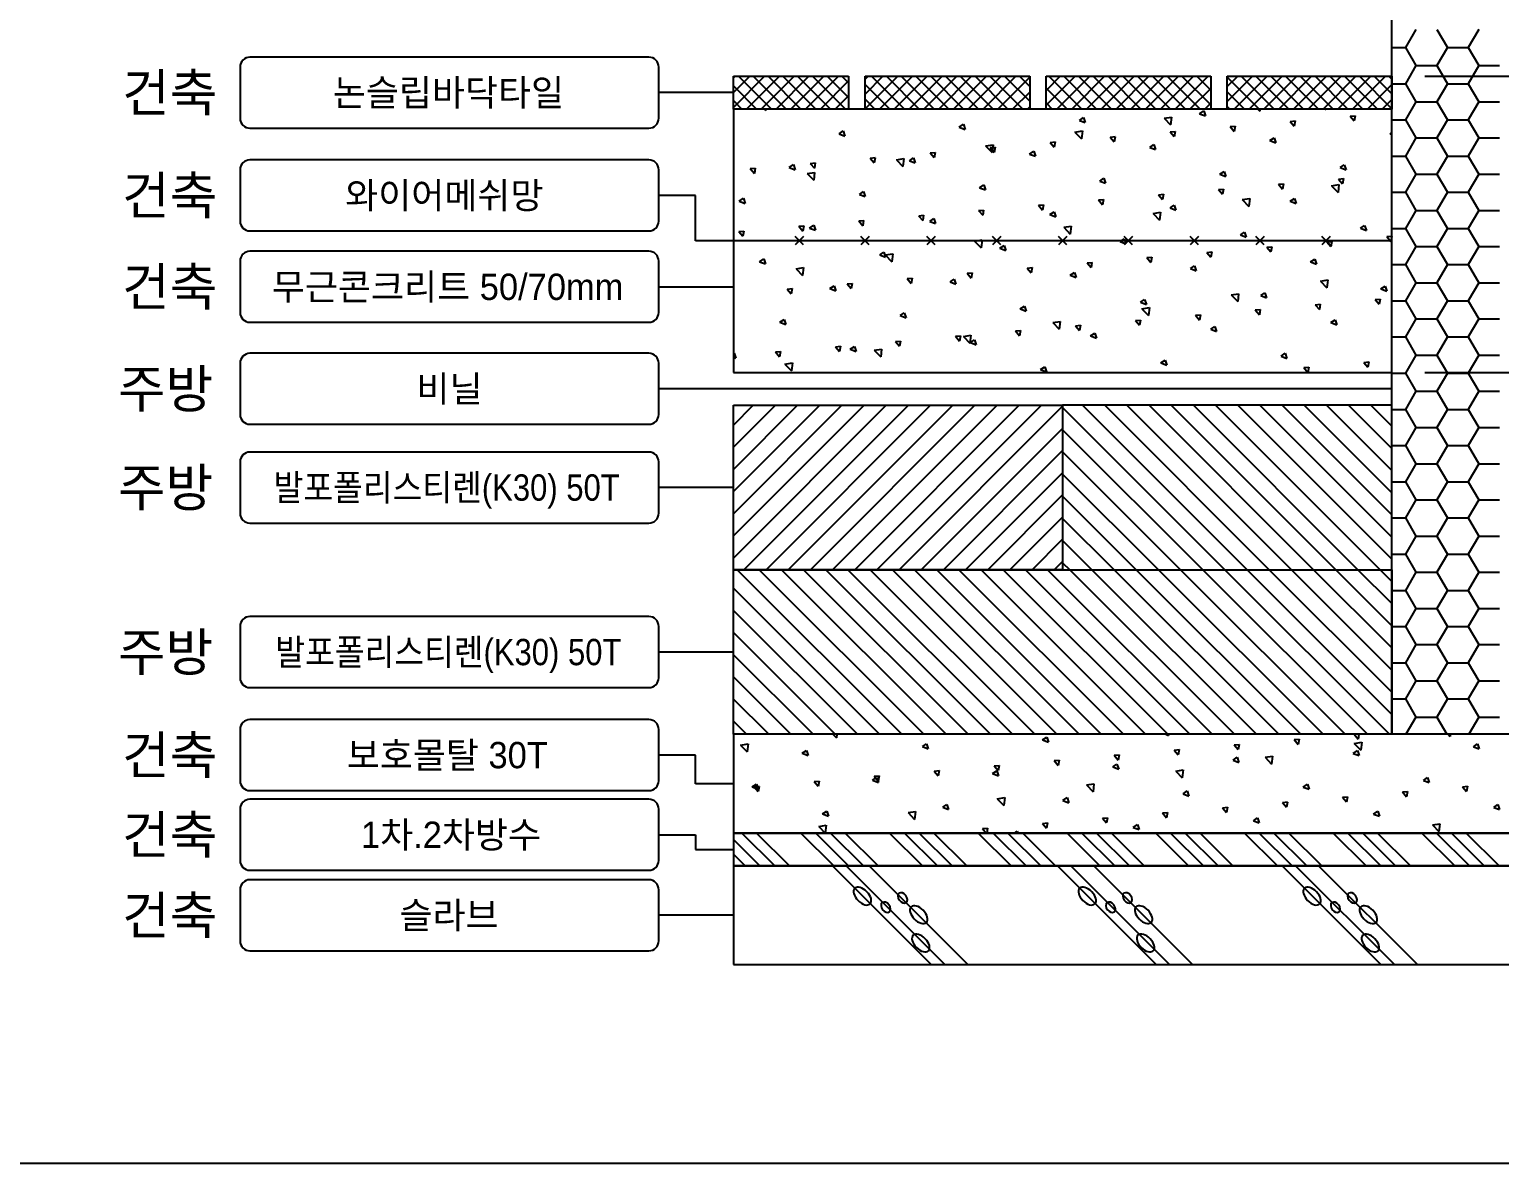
# Model space of a CAD drawing. Header units: millimetres. Extents: x 64500 to 245413, y 550 to 33013.
# Drawn here: x 222193 to 227773, y 19518 to 23825 of the extents above; entities that cross this region are included whole.
import ezdxf
from ezdxf.enums import TextEntityAlignment as Align

# ---------------------------------------------------------------- set-up
doc = ezdxf.new("R2010")
doc.units = ezdxf.units.MM
doc.header["$LTSCALE"] = 150
doc.header["$MEASUREMENT"] = 0
doc.layers.get('0').update_dxf_attribs({"linetype": 'CONTINUOUS'})
doc.layers.add('SUNIL_BLOCK', color=29, linetype='CONTINUOUS')
doc.layers.add('SUNIL_DIM', color=252, linetype='CONTINUOUS')
doc.styles.add('선일금속', font='')
doc.styles.get('선일금속').set_extended_font_data('Dotum')

msp = doc.modelspace()

# ---------------------------------------------------------------- linework, layer by layer
at = {"layer": 'SUNIL_BLOCK'}
for p, q in [((227363.9, 21147.9), (227363.9, 24688.9)), ((227455.6, 23824.9), (227415.9, 23756.2)), ((227534.9, 23824.9), (227574.6, 23756.2)), ((227693.6, 23824.9), (227653.9, 23756.2)), ((227363.9, 23756.2), (227415.9, 23756.2)), ((227415.9, 23756.2), (227455.6, 23687.4)), ((227574.6, 23756.2), (227534.9, 23687.4)), ((227574.6, 23756.2), (227653.9, 23756.2)), ((227653.9, 23756.2), (227693.6, 23687.4)), ((227455.6, 23687.4), (227415.9, 23618.7)), ((227455.6, 23687.4), (227534.9, 23687.4)), ((227534.9, 23687.4), (227574.6, 23618.7)), ((227693.6, 23687.4), (227653.9, 23618.7)), ((227693.6, 23687.4), (227773, 23687.4)), ((224983.3, 23647.1), (224864.7, 23528.5)), ((224927.2, 23647.1), (224864.7, 23584.6)), ((224871.1, 23647.1), (224864.7, 23640.7)), ((224864.7, 23647.1), (225302.1, 23647.1)), ((224864.7, 23522.1), (224864.7, 23647.1)), ((224864.7, 23610.4), (224953, 23522.1)), ((224884.2, 23647.1), (225009.1, 23522.1)), ((225039.4, 23647.1), (224914.5, 23522.1)), ((224940.3, 23647.1), (225065.2, 23522.1)), ((225095.5, 23647.1), (224970.6, 23522.1)), ((224996.4, 23647.1), (225121.3, 23522.1)), ((225151.6, 23647.1), (225026.7, 23522.1)), ((225052.5, 23647.1), (225177.5, 23522.1)), ((225207.7, 23647.1), (225082.8, 23522.1)), ((225108.6, 23647.1), (225233.6, 23522.1)), ((225263.9, 23647.1), (225138.9, 23522.1)), ((225164.7, 23647.1), (225289.7, 23522.1)), ((225302.1, 23629.2), (225195, 23522.1)), ((225220.8, 23647.1), (225302.1, 23565.8)), ((225276.9, 23647.1), (225302.1, 23621.9)), ((225302.1, 23647.1), (225302.1, 23522.1)), ((225488.3, 23647.1), (225364.6, 23523.3)), ((225432.2, 23647.1), (225364.6, 23579.4)), ((225376.1, 23647.1), (225364.6, 23635.5)), ((225364.6, 23647.1), (225989.4, 23647.1)), ((225364.6, 23522.1), (225364.6, 23647.1)), ((225364.6, 23615.5), (225458, 23522.1)), ((225389.1, 23647.1), (225514.1, 23522.1)), ((225544.4, 23647.1), (225419.4, 23522.1)), ((225445.3, 23647.1), (225570.2, 23522.1)), ((225600.5, 23647.1), (225475.5, 23522.1)), ((225501.4, 23647.1), (225626.3, 23522.1)), ((225656.6, 23647.1), (225531.7, 23522.1)), ((225557.5, 23647.1), (225682.4, 23522.1)), ((225712.7, 23647.1), (225587.8, 23522.1)), ((225613.6, 23647.1), (225738.5, 23522.1)), ((225768.8, 23647.1), (225643.9, 23522.1)), ((225669.7, 23647.1), (225794.7, 23522.1)), ((225824.9, 23647.1), (225700, 23522.1)), ((225725.8, 23647.1), (225850.8, 23522.1)), ((225881.1, 23647.1), (225756.1, 23522.1)), ((225781.9, 23647.1), (225906.9, 23522.1)), ((225937.2, 23647.1), (225812.2, 23522.1)), ((225838, 23647.1), (225963, 23522.1)), ((225989.4, 23643.2), (225868.3, 23522.1)), ((225894.1, 23647.1), (225989.4, 23551.8)), ((225950.2, 23647.1), (225989.4, 23607.9)), ((225989.4, 23647.1), (225989.4, 23522.1)), ((226161.6, 23647.1), (226051.9, 23537.3)), ((226105.5, 23647.1), (226051.9, 23593.4)), ((226051.9, 23647.1), (226676.7, 23647.1)), ((226051.9, 23522.1), (226051.9, 23647.1)), ((226062.5, 23647.1), (226187.4, 23522.1)), ((226217.7, 23647.1), (226092.7, 23522.1)), ((226118.6, 23647.1), (226243.5, 23522.1)), ((226273.8, 23647.1), (226148.9, 23522.1)), ((226174.7, 23647.1), (226299.6, 23522.1)), ((226329.9, 23647.1), (226205, 23522.1)), ((226230.8, 23647.1), (226355.7, 23522.1)), ((226386, 23647.1), (226261.1, 23522.1)), ((226286.9, 23647.1), (226411.8, 23522.1)), ((226442.1, 23647.1), (226317.2, 23522.1)), ((226343, 23647.1), (226468, 23522.1)), ((226498.2, 23647.1), (226373.3, 23522.1)), ((226399.1, 23647.1), (226524.1, 23522.1)), ((226554.4, 23647.1), (226429.4, 23522.1)), ((226455.2, 23647.1), (226580.2, 23522.1)), ((226610.5, 23647.1), (226485.5, 23522.1)), ((226511.3, 23647.1), (226636.3, 23522.1)), ((226666.6, 23647.1), (226541.6, 23522.1)), ((226567.4, 23647.1), (226676.7, 23537.8)), ((226623.5, 23647.1), (226676.7, 23593.9)), ((226676.7, 23647.1), (226676.7, 23522.1)), ((226834.9, 23647.1), (226739.1, 23551.3)), ((226778.8, 23647.1), (226739.1, 23607.4)), ((226739.1, 23647.1), (227363.9, 23647.1)), ((226739.1, 23522.1), (226739.1, 23647.1)), ((226739.1, 23643.7), (226860.7, 23522.1)), ((226891, 23647.1), (226766, 23522.1)), ((226791.9, 23647.1), (226916.8, 23522.1)), ((226947.1, 23647.1), (226822.2, 23522.1)), ((226848, 23647.1), (226972.9, 23522.1)), ((227003.2, 23647.1), (226878.3, 23522.1)), ((226904.1, 23647.1), (227029, 23522.1)), ((227059.3, 23647.1), (226934.4, 23522.1)), ((226960.2, 23647.1), (227085.1, 23522.1)), ((227115.4, 23647.1), (226990.5, 23522.1)), ((227016.3, 23647.1), (227141.3, 23522.1)), ((227171.6, 23647.1), (227046.6, 23522.1)), ((227072.4, 23647.1), (227197.4, 23522.1)), ((227227.7, 23647.1), (227102.7, 23522.1)), ((227128.5, 23647.1), (227253.5, 23522.1)), ((227283.8, 23647.1), (227158.8, 23522.1)), ((227184.6, 23647.1), (227309.6, 23522.1)), ((227339.9, 23647.1), (227214.9, 23522.1)), ((227240.7, 23647.1), (227363.9, 23523.8)), ((227363.9, 23615), (227271, 23522.1)), ((227296.8, 23647.1), (227363.9, 23580)), ((227352.9, 23647.1), (227363.9, 23636.1)), ((227363.9, 23647.1), (227363.9, 23522.1)), ((227363.9, 23618.7), (227415.9, 23618.7)), ((227415.9, 23618.7), (227455.6, 23550)), ((227574.6, 23618.7), (227534.9, 23550)), ((227574.6, 23618.7), (227653.9, 23618.7)), ((227653.9, 23618.7), (227693.6, 23550)), ((224864.7, 23554.3), (224896.9, 23522.1)), ((225302.1, 23573.1), (225251.1, 23522.1)), ((225364.6, 23559.4), (225401.9, 23522.1)), ((225989.4, 23587), (225924.4, 23522.1)), ((226051.9, 23601.5), (226131.3, 23522.1)), ((226676.7, 23601), (226597.7, 23522.1)), ((226739.1, 23587.6), (226804.6, 23522.1)), ((227363.9, 23558.9), (227327.1, 23522.1)), ((227455.6, 23550), (227415.9, 23481.3)), ((227455.6, 23550), (227534.9, 23550)), ((227534.9, 23550), (227574.6, 23481.3)), ((227693.6, 23550), (227653.9, 23481.3)), ((227693.6, 23550), (227773, 23550)), ((227363.9, 23522.1), (224864.7, 23522.1)), ((224864.7, 23522.1), (224864.7, 22522.4)), ((225302.1, 23522.1), (224864.7, 23522.1)), ((224983.9, 23522.1), (224988.3, 23516.8)), ((224989.3, 23522.1), (224988.3, 23516.7)), ((225989.4, 23522.1), (225364.6, 23522.1)), ((225989.4, 23530.9), (225980.5, 23522.1)), ((226051.9, 23545.4), (226075.2, 23522.1)), ((226676.7, 23522.1), (226051.9, 23522.1)), ((226634.4, 23504.7), (226650.2, 23515.3)), ((226634.4, 23504.7), (226656.6, 23496.2)), ((226650.2, 23515.3), (226656.6, 23496.2)), ((226676.7, 23544.9), (226653.8, 23522.1)), ((226739.1, 23531.5), (226748.5, 23522.1)), ((227363.9, 23522.1), (226739.1, 23522.1)), ((226855.8, 23522.1), (226863.2, 23514.4)), ((226864.1, 23522.1), (226863.2, 23514.4)), ((227111.5, 23522.1), (227112.8, 23521.6)), ((227112.6, 23522.1), (227112.8, 23521.6)), ((227205.6, 23495.5), (227224.6, 23497.1)), ((227205.6, 23495.5), (227220.9, 23477.2)), ((227224.5, 23497.1), (227220.9, 23477.2)), ((227363.9, 22522.4), (227363.9, 23522.1)), ((225266, 23428.4), (225281.8, 23439.1)), ((225281.8, 23439.1), (225288.2, 23419.9)), ((225722.1, 23453.8), (225737.9, 23464.5)), ((225722.1, 23453.9), (225744.4, 23445.3)), ((225737.9, 23464.5), (225744.3, 23445.3)), ((226161, 23435.1), (226189.2, 23439.5)), ((226178.3, 23479.3), (226194.1, 23489.9)), ((226178.3, 23479.3), (226200.5, 23470.7)), ((226189.2, 23439.5), (226185.7, 23409.4)), ((226194.1, 23489.9), (226200.5, 23470.7)), ((226499.7, 23487.6), (226527.9, 23492)), ((226499.7, 23487.7), (226524.4, 23461.9)), ((226522.6, 23435.7), (226541.6, 23437.4)), ((226527.9, 23492), (226524.4, 23461.9)), ((226541.6, 23437.3), (226537.9, 23417.4)), ((226750.3, 23455.6), (226769.3, 23457.3)), ((226750.3, 23455.6), (226765.6, 23437.4)), ((226769.2, 23457.2), (226765.6, 23437.3)), ((226977.9, 23475.6), (226996.9, 23477.2)), ((226977.9, 23475.6), (226993.2, 23457.3)), ((226996.9, 23477.2), (226993.2, 23457.3)), ((227363.9, 23481.3), (227415.9, 23481.3)), ((227415.9, 23481.3), (227455.6, 23412.6)), ((227574.6, 23481.3), (227534.9, 23412.6)), ((227574.6, 23481.3), (227653.9, 23481.3)), ((227653.9, 23481.3), (227693.6, 23412.6)), ((225266, 23428.4), (225288.2, 23419.9)), ((225822.2, 23382.6), (225850.4, 23386.9)), ((225822.2, 23382.6), (225846.9, 23356.8)), ((225850.4, 23387), (225846.9, 23356.8)), ((226067.3, 23395.9), (226086.3, 23397.6)), ((226067.3, 23395.9), (226082.6, 23377.7)), ((226086.3, 23397.5), (226082.6, 23377.6)), ((226161, 23435.1), (226185.7, 23409.4)), ((226295, 23415.8), (226313.9, 23417.5)), ((226295, 23415.8), (226310.3, 23397.6)), ((226313.9, 23417.4), (226310.2, 23397.5)), ((226445, 23376.9), (226460.7, 23387.5)), ((226460.7, 23387.6), (226467.2, 23368.4)), ((226522.6, 23435.7), (226537.9, 23417.5)), ((226901.1, 23402.3), (226916.9, 23413)), ((226901.1, 23402.3), (226923.3, 23393.8)), ((226916.9, 23413), (226923.3, 23393.8)), ((227357.2, 23427.7), (227363.9, 23432.3)), ((227357.2, 23427.7), (227363.9, 23425.2)), ((227455.6, 23412.6), (227415.9, 23343.8)), ((227455.6, 23412.6), (227534.9, 23412.6)), ((227534.9, 23412.6), (227574.6, 23343.8)), ((227693.6, 23412.6), (227653.9, 23343.8)), ((227693.6, 23412.6), (227773, 23412.6)), ((225384.3, 23336.1), (225403.3, 23337.8)), ((225384.3, 23336.1), (225399.6, 23317.9)), ((225403.3, 23337.7), (225399.6, 23317.8)), ((225483.5, 23330), (225511.7, 23334.4)), ((225483.5, 23330.1), (225508.2, 23304.3)), ((225511.7, 23334.4), (225508.2, 23304.3)), ((225532.7, 23326.1), (225548.5, 23336.7)), ((225532.7, 23326.1), (225554.9, 23317.5)), ((225548.5, 23336.7), (225554.9, 23317.5)), ((225612, 23356.1), (225631, 23357.7)), ((225612, 23356.1), (225627.3, 23337.8)), ((225630.9, 23357.6), (225627.3, 23337.7)), ((225839.6, 23376), (225854.9, 23357.7)), ((225839.7, 23376), (225858.6, 23377.6)), ((225858.6, 23377.6), (225854.9, 23357.7)), ((225988.8, 23351.5), (226004.6, 23362.1)), ((225988.8, 23351.5), (226011, 23343)), ((226004.6, 23362.1), (226011, 23343)), ((226445, 23376.9), (226467.2, 23368.4)), ((227363.9, 23343.8), (227415.9, 23343.8)), ((227415.9, 23343.8), (227455.6, 23275.1)), ((227574.6, 23343.8), (227534.9, 23275.1)), ((227574.6, 23343.8), (227653.9, 23343.8)), ((227653.9, 23343.8), (227693.6, 23275.1)), ((224929, 23296.3), (224948, 23298)), ((224929, 23296.3), (224944.3, 23278.1)), ((224948, 23297.9), (224944.3, 23278)), ((225076.5, 23300.6), (225092.3, 23311.3)), ((225076.5, 23300.6), (225098.8, 23292.1)), ((225092.3, 23311.3), (225098.7, 23292.1)), ((225144.7, 23277.5), (225173, 23281.9)), ((225144.7, 23277.5), (225169.5, 23251.8)), ((225156.7, 23316.2), (225175.7, 23317.9)), ((225156.7, 23316.2), (225172, 23298)), ((225173, 23281.9), (225169.5, 23251.8)), ((225175.6, 23317.8), (225172, 23297.9)), ((226711.6, 23274.5), (226727.4, 23285.2)), ((226711.6, 23274.5), (226733.9, 23266)), ((226727.4, 23285.2), (226733.9, 23266)), ((227167.8, 23299.9), (227183.6, 23310.6)), ((227167.8, 23300), (227190, 23291.4)), ((227183.6, 23310.6), (227190, 23291.4)), ((227455.6, 23275.1), (227415.9, 23206.4)), ((227455.6, 23275.1), (227534.9, 23275.1)), ((227534.9, 23275.1), (227574.6, 23206.4)), ((227693.6, 23275.1), (227653.9, 23206.4)), ((227693.6, 23275.1), (227773, 23275.1)), ((225799.4, 23223.7), (225815.1, 23234.3)), ((225799.4, 23223.7), (225821.6, 23215.2)), ((225815.1, 23234.3), (225821.6, 23215.2)), ((226255.5, 23249.1), (226271.3, 23259.8)), ((226255.5, 23249.1), (226277.7, 23240.6)), ((226271.3, 23259.8), (226277.7, 23240.6)), ((226706.2, 23216.9), (226725.2, 23218.6)), ((226706.2, 23216.9), (226721.5, 23198.7)), ((226725.2, 23218.5), (226721.5, 23198.6)), ((226933.9, 23236.8), (226952.9, 23238.5)), ((226933.9, 23236.8), (226949.2, 23218.6)), ((226952.8, 23238.4), (226949.2, 23218.5)), ((227135.1, 23231), (227163.3, 23235.4)), ((227135.1, 23231), (227159.8, 23205.3)), ((227163.3, 23235.4), (227159.8, 23205.3)), ((227161.5, 23256.7), (227176.8, 23238.5)), ((227161.6, 23256.7), (227180.5, 23258.4)), ((227180.5, 23258.3), (227176.8, 23238.4)), ((224887.1, 23172.8), (224902.9, 23183.5)), ((224887.1, 23172.9), (224909.3, 23164.3)), ((224902.9, 23183.5), (224909.3, 23164.3)), ((225343.2, 23198.3), (225359, 23208.9)), ((225343.2, 23198.3), (225365.4, 23189.7)), ((225359, 23208.9), (225365.4, 23189.7)), ((226023.3, 23157.1), (226042.2, 23158.8)), ((226042.2, 23158.7), (226038.5, 23138.8)), ((226250.9, 23177.1), (226269.9, 23178.7)), ((226250.9, 23177.1), (226266.2, 23158.8)), ((226269.9, 23178.6), (226266.2, 23158.8)), ((226478.6, 23197), (226497.6, 23198.6)), ((226478.6, 23197), (226493.9, 23178.8)), ((226497.5, 23198.6), (226493.9, 23178.7)), ((226796.4, 23178.5), (226824.6, 23182.8)), ((226796.4, 23178.5), (226821.1, 23152.7)), ((226824.6, 23182.9), (226821.1, 23152.7)), ((226978.3, 23172.2), (226994.1, 23182.8)), ((226978.3, 23172.2), (227000.6, 23163.6)), ((226994.1, 23182.8), (227000.5, 23163.6)), ((227363.9, 23206.4), (227415.9, 23206.4)), ((227415.9, 23206.4), (227455.6, 23137.7)), ((227574.6, 23206.4), (227534.9, 23137.7)), ((227574.6, 23206.4), (227653.9, 23206.4)), ((227653.9, 23206.4), (227693.6, 23137.7)), ((225567.9, 23117.3), (225583.2, 23099.1)), ((225568, 23117.3), (225586.9, 23119)), ((225586.9, 23118.9), (225583.2, 23099)), ((225609.9, 23095.9), (225625.7, 23106.5)), ((225625.7, 23106.6), (225632.1, 23087.4)), ((225795.6, 23137.2), (225814.6, 23138.9)), ((225795.6, 23137.2), (225810.9, 23119)), ((225814.6, 23138.8), (225810.9, 23118.9)), ((226023.3, 23157.2), (226038.6, 23138.9)), ((226066, 23121.3), (226081.8, 23132)), ((226066, 23121.3), (226088.3, 23112.8)), ((226081.8, 23132), (226088.3, 23112.8)), ((226457.6, 23125.9), (226485.8, 23130.3)), ((226457.6, 23126), (226482.3, 23100.2)), ((226485.8, 23130.3), (226482.3, 23100.2)), ((226522.2, 23146.7), (226538, 23157.4)), ((226522.2, 23146.7), (226544.4, 23138.2)), ((226538, 23157.4), (226544.4, 23138.2)), ((227455.6, 23137.7), (227415.9, 23069)), ((227455.6, 23137.7), (227534.9, 23137.7)), ((227534.9, 23137.7), (227574.6, 23069)), ((227693.6, 23137.7), (227653.9, 23069)), ((227693.6, 23137.7), (227773, 23137.7)), ((224885, 23057.6), (224904, 23059.2)), ((224885, 23057.6), (224900.3, 23039.3)), ((224903.9, 23059.1), (224900.3, 23039.2)), ((225112.6, 23077.5), (225131.6, 23079.1)), ((225112.6, 23077.5), (225127.9, 23059.2)), ((225131.6, 23079.1), (225127.9, 23059.2)), ((225153.8, 23070.5), (225169.5, 23081.1)), ((225153.8, 23070.5), (225176, 23062)), ((225169.5, 23081.1), (225176, 23062)), ((225340.3, 23097.4), (225359.3, 23099.1)), ((225340.3, 23097.4), (225355.6, 23079.2)), ((225359.2, 23099), (225355.6, 23079.1)), ((225609.9, 23095.9), (225632.1, 23087.4)), ((226118.9, 23073.4), (226147.1, 23077.8)), ((226118.9, 23073.4), (226143.6, 23047.7)), ((226147.1, 23077.8), (226143.6, 23047.6)), ((226788.9, 23044.4), (226804.7, 23055)), ((226804.7, 23055), (226811.1, 23035.8)), ((227245, 23069.8), (227260.8, 23080.4)), ((227245, 23069.8), (227267.2, 23061.3)), ((227260.8, 23080.4), (227267.2, 23061.3)), ((227363.9, 23069), (227415.9, 23069)), ((227415.9, 23069), (227455.6, 23000.3)), ((227574.6, 23069), (227534.9, 23000.2)), ((227574.6, 23069), (227653.9, 23069)), ((227653.9, 23069), (227693.6, 23000.3)), ((225114.7, 23022.3), (224864.7, 23022.3)), ((225130.5, 23006.4), (225098.8, 23038.1)), ((225130.5, 23038.1), (225098.8, 23006.4)), ((225364.6, 23022.3), (225114.7, 23022.3)), ((225380.4, 23006.4), (225348.8, 23038.1)), ((225380.4, 23038.1), (225348.8, 23006.4)), ((225614.5, 23022.3), (225364.6, 23022.3)), ((225630.3, 23006.4), (225598.7, 23038.1)), ((225630.3, 23038.1), (225598.7, 23006.4)), ((225864.4, 23022.3), (225614.5, 23022.3)), ((225780.1, 23020.9), (225808.4, 23025.2)), ((225780.1, 23020.9), (225804.9, 22995.1)), ((225808.4, 23025.3), (225804.9, 22995.1)), ((225880.2, 23006.4), (225848.6, 23038.1)), ((225880.2, 23038.1), (225848.6, 23006.4)), ((226114.3, 23022.3), (225864.4, 23022.3)), ((225876.6, 22993.5), (225892.4, 23004.2)), ((225876.6, 22993.5), (225898.8, 22985)), ((225892.4, 23004.2), (225898.8, 22985)), ((226130.1, 23006.4), (226098.5, 23038.1)), ((226130.1, 23038.1), (226098.5, 23006.4)), ((226364.3, 23022.3), (226114.3, 23022.3)), ((226332.7, 23018.9), (226348.5, 23029.6)), ((226332.7, 23019), (226354.9, 23010.4)), ((226380.1, 23006.4), (226348.4, 23038.1)), ((226380.1, 23038.1), (226348.4, 23006.4)), ((226348.5, 23029.6), (226354.9, 23010.4)), ((226614.2, 23022.3), (226364.3, 23022.3)), ((226630, 23006.4), (226598.4, 23038.1)), ((226630, 23038.1), (226598.4, 23006.4)), ((226864.1, 23022.3), (226614.2, 23022.3)), ((226788.9, 23044.4), (226811.1, 23035.8)), ((226879.9, 23006.4), (226848.3, 23038.1)), ((226879.9, 23038.1), (226848.3, 23006.4)), ((227114, 23022.3), (226864.1, 23022.3)), ((226889.8, 22998.1), (226905.1, 22979.8)), ((226889.9, 22998.1), (226908.8, 22999.7)), ((226908.8, 22999.7), (226905.1, 22979.8)), ((227129.8, 23006.4), (227098.2, 23038.1)), ((227129.8, 23038.1), (227098.2, 23006.4)), ((227363.9, 23022.3), (227114, 23022.3)), ((227117.5, 23018), (227136.5, 23019.6)), ((227117.5, 23018), (227132.8, 22999.8)), ((227136.5, 23019.6), (227132.8, 22999.7)), ((227345.2, 23037.9), (227363.9, 23039.5)), ((227345.2, 23037.9), (227360.5, 23019.7)), ((227363.9, 23038.5), (227360.5, 23019.6)), ((227455.6, 23000.2), (227415.9, 22931.5)), ((227455.6, 23000.2), (227534.9, 23000.2)), ((227534.9, 23000.3), (227574.6, 22931.5)), ((227693.6, 23000.2), (227653.9, 22931.5)), ((227693.6, 23000.2), (227773, 23000.2)), ((224964.3, 22942.7), (224980.1, 22953.3)), ((224964.3, 22942.7), (224986.5, 22934.2)), ((224980.1, 22953.3), (224986.5, 22934.2)), ((225420.4, 22968.1), (225436.2, 22978.8)), ((225420.4, 22968.1), (225442.7, 22959.6)), ((225436.2, 22978.8), (225442.7, 22959.6)), ((225441.4, 22968.3), (225469.6, 22972.7)), ((225441.4, 22968.4), (225466.1, 22942.6)), ((225469.6, 22972.7), (225466.1, 22942.6)), ((226206.9, 22938.3), (226225.9, 22940)), ((226206.9, 22938.3), (226222.2, 22920.1)), ((226225.8, 22939.9), (226222.2, 22920)), ((226434.5, 22958.2), (226449.8, 22940)), ((226434.6, 22958.2), (226453.5, 22959.9)), ((226453.5, 22959.8), (226449.8, 22939.9)), ((226662.2, 22978.2), (226681.2, 22979.8)), ((226662.2, 22978.2), (226677.5, 22959.9)), ((226681.1, 22979.7), (226677.5, 22959.8)), ((227055.6, 22942), (227071.3, 22952.6)), ((227055.6, 22942), (227077.8, 22933.5)), ((227071.3, 22952.6), (227077.8, 22933.5)), ((225102.7, 22915.8), (225130.9, 22920.2)), ((225102.7, 22915.8), (225127.4, 22890)), ((225130.9, 22920.2), (225127.4, 22890)), ((225523.9, 22878.6), (225542.9, 22880.2)), ((225542.9, 22880.1), (225539.2, 22860.3)), ((225751.6, 22898.5), (225770.6, 22900.1)), ((225751.6, 22898.5), (225766.9, 22880.3)), ((225770.5, 22900.1), (225766.9, 22880.2)), ((225979.2, 22918.4), (225998.2, 22920.1)), ((225979.2, 22918.4), (225994.5, 22900.2)), ((225998.2, 22920), (225994.5, 22900.1)), ((226143.3, 22891.2), (226159.1, 22901.8)), ((226143.3, 22891.2), (226165.5, 22882.6)), ((226159.1, 22901.8), (226165.5, 22882.6)), ((226599.4, 22916.6), (226615.2, 22927.2)), ((226599.4, 22916.6), (226621.6, 22908.1)), ((226615.2, 22927.2), (226621.6, 22908)), ((227363.9, 22931.5), (227415.9, 22931.5)), ((227415.9, 22931.5), (227455.6, 22862.8)), ((227574.6, 22931.5), (227534.9, 22862.8)), ((227574.6, 22931.5), (227653.9, 22931.5)), ((227653.9, 22931.5), (227693.6, 22862.8)), ((225068.6, 22838.7), (225087.6, 22840.4)), ((225068.6, 22838.7), (225083.9, 22820.5)), ((225087.6, 22840.3), (225083.9, 22820.4)), ((225231, 22840.3), (225246.8, 22851)), ((225231, 22840.3), (225253.2, 22831.8)), ((225246.8, 22851), (225253.2, 22831.8)), ((225296.2, 22858.7), (225311.5, 22840.4)), ((225296.3, 22858.7), (225315.2, 22860.3)), ((225315.2, 22860.2), (225311.5, 22840.3)), ((225523.9, 22878.6), (225539.2, 22860.3)), ((225687.1, 22865.7), (225702.9, 22876.4)), ((225687.1, 22865.7), (225709.3, 22857.2)), ((225702.9, 22876.4), (225709.3, 22857.2)), ((226866.1, 22814.2), (226881.9, 22824.9)), ((226881.9, 22824.9), (226888.3, 22805.7)), ((227093, 22869.3), (227121.2, 22873.7)), ((227093, 22869.3), (227117.7, 22843.5)), ((227121.3, 22873.7), (227117.7, 22843.5)), ((227322.2, 22839.6), (227338, 22850.3)), ((227322.2, 22839.6), (227344.5, 22831.1)), ((227338, 22850.3), (227344.5, 22831.1)), ((227455.6, 22862.8), (227415.9, 22794.1)), ((227455.6, 22862.8), (227534.9, 22862.8)), ((227534.9, 22862.8), (227574.6, 22794.1)), ((227693.6, 22862.8), (227653.9, 22794.1)), ((227693.6, 22862.8), (227773, 22862.8)), ((225953.8, 22763.4), (225969.6, 22774)), ((225969.6, 22774), (225976, 22754.8)), ((226410, 22788.8), (226425.7, 22799.4)), ((226410, 22788.8), (226432.2, 22780.3)), ((226415.5, 22764.2), (226443.8, 22768.6)), ((226425.7, 22799.4), (226432.2, 22780.3)), ((226443.8, 22768.6), (226440.3, 22738.5)), ((226754.3, 22816.7), (226782.5, 22821.1)), ((226754.3, 22816.8), (226779, 22791)), ((226782.5, 22821.1), (226779, 22791)), ((226866.1, 22814.2), (226888.3, 22805.7)), ((227073.5, 22779.2), (227092.5, 22780.9)), ((227073.5, 22779.2), (227088.8, 22761)), ((227092.4, 22780.8), (227088.8, 22760.9)), ((227301.1, 22799.2), (227320.1, 22800.8)), ((227301.1, 22799.2), (227316.4, 22780.9)), ((227320.1, 22800.8), (227316.4, 22780.9)), ((227363.9, 22794.1), (227415.9, 22794.1)), ((227415.9, 22794.1), (227455.6, 22725.4)), ((227574.6, 22794.1), (227534.9, 22725.4)), ((227574.6, 22794.1), (227653.9, 22794.1)), ((227653.9, 22794.1), (227693.6, 22725.4)), ((225041.5, 22712.5), (225057.3, 22723.2)), ((225041.5, 22712.5), (225063.7, 22704)), ((225057.3, 22723.2), (225063.7, 22704)), ((225497.7, 22737.9), (225513.5, 22748.6)), ((225497.7, 22738), (225519.9, 22729.4)), ((225513.5, 22748.6), (225519.9, 22729.4)), ((225953.8, 22763.4), (225976, 22754.8)), ((226076.8, 22711.7), (226105, 22716)), ((226076.8, 22711.7), (226101.5, 22685.9)), ((226105, 22716.1), (226101.5, 22685.9)), ((226390.5, 22719.5), (226409.5, 22721.2)), ((226390.5, 22719.5), (226405.8, 22701.3)), ((226409.5, 22721.1), (226405.8, 22701.2)), ((226415.5, 22764.2), (226440.3, 22738.5)), ((226618.1, 22739.4), (226633.5, 22721.2)), ((226618.2, 22739.4), (226637.1, 22741.1)), ((226637.1, 22741), (226633.4, 22721.1)), ((226845.8, 22759.3), (226864.8, 22761)), ((226845.8, 22759.3), (226861.1, 22741.1)), ((226864.8, 22760.9), (226861.1, 22741)), ((227132.8, 22711.8), (227148.6, 22722.5)), ((227132.8, 22711.8), (227155, 22703.3)), ((227148.6, 22722.5), (227155, 22703.3)), ((227455.6, 22725.4), (227415.9, 22656.7)), ((227455.6, 22725.4), (227534.9, 22725.4)), ((227534.9, 22725.4), (227574.6, 22656.7)), ((227693.6, 22725.4), (227653.9, 22656.7)), ((227693.6, 22725.4), (227773, 22725.4)), ((225707.5, 22659.7), (225726.5, 22661.4)), ((225707.5, 22659.7), (225722.8, 22641.5)), ((225726.5, 22661.3), (225722.8, 22641.4)), ((225738.1, 22659.1), (225766.3, 22663.5)), ((225738.1, 22659.2), (225762.8, 22633.4)), ((225766.3, 22663.5), (225762.8, 22633.4)), ((225935.2, 22679.7), (225954.2, 22681.3)), ((225935.2, 22679.7), (225950.5, 22661.4)), ((225954.1, 22681.2), (225950.5, 22661.3)), ((226162.8, 22699.6), (226178.1, 22681.3)), ((226162.9, 22699.6), (226181.8, 22701.2)), ((226181.8, 22701.2), (226178.1, 22681.3)), ((226220.5, 22661), (226236.3, 22671.6)), ((226220.5, 22661), (226242.7, 22652.5)), ((226236.3, 22671.6), (226242.7, 22652.5)), ((226676.6, 22686.4), (226692.4, 22697.1)), ((226676.6, 22686.4), (226698.9, 22677.9)), ((226692.4, 22697.1), (226698.9, 22677.9)), ((227363.9, 22656.7), (227415.9, 22656.7)), ((227415.9, 22656.7), (227455.6, 22587.9)), ((227574.6, 22656.7), (227534.9, 22587.9)), ((227574.6, 22656.7), (227653.9, 22656.7)), ((227653.9, 22656.7), (227693.6, 22587.9)), ((225024.6, 22600), (225043.5, 22601.6)), ((225043.5, 22601.6), (225039.8, 22581.7)), ((225252.2, 22619.9), (225271.2, 22621.6)), ((225252.2, 22619.9), (225267.5, 22601.7)), ((225271.2, 22621.5), (225267.5, 22601.6)), ((225308.2, 22610.2), (225324, 22620.8)), ((225308.2, 22610.2), (225330.4, 22601.6)), ((225324, 22620.8), (225330.4, 22601.6)), ((225399.3, 22606.6), (225427.5, 22611)), ((225399.3, 22606.6), (225424, 22580.9)), ((225427.5, 22611), (225424, 22580.9)), ((225479.9, 22639.8), (225498.9, 22641.5)), ((225479.9, 22639.8), (225495.2, 22621.6)), ((225498.8, 22641.4), (225495.2, 22621.5)), ((225764.4, 22635.6), (225780.1, 22646.2)), ((225764.4, 22635.6), (225786.6, 22627.1)), ((225780.1, 22646.2), (225786.6, 22627)), ((224864.7, 22593.3), (224867.9, 22595.4)), ((224864.7, 22579.9), (224874.3, 22576.2)), ((224867.9, 22595.4), (224874.3, 22576.2)), ((225024.5, 22600), (225039.8, 22581.8)), ((225060.6, 22554.1), (225088.8, 22558.4)), ((225060.6, 22554.1), (225085.3, 22528.3)), ((225088.8, 22558.5), (225085.3, 22528.3)), ((226487.2, 22558.6), (226503, 22569.3)), ((226487.2, 22558.6), (226509.4, 22550.1)), ((226503, 22569.3), (226509.4, 22550.1)), ((226943.3, 22584), (226959.1, 22594.7)), ((226943.3, 22584.1), (226965.5, 22575.5)), ((226959.1, 22594.7), (226965.5, 22575.5)), ((227257.1, 22560.4), (227276.1, 22562.1)), ((227257.1, 22560.4), (227272.4, 22542.2)), ((227276, 22562), (227272.4, 22542.1)), ((227455.6, 22587.9), (227415.9, 22519.2)), ((227455.6, 22587.9), (227534.9, 22587.9)), ((227534.9, 22587.9), (227574.6, 22519.2)), ((227693.6, 22587.9), (227653.9, 22519.2)), ((227693.6, 22587.9), (227773, 22587.9)), ((224864.7, 22522.4), (227363.9, 22522.4)), ((226031, 22533.2), (226046.8, 22543.9)), ((226031, 22533.2), (226053.3, 22524.7)), ((226046.8, 22543.9), (226053.3, 22524.7)), ((227029.4, 22540.5), (227048.4, 22542.2)), ((227029.4, 22540.5), (227044.6, 22522.4)), ((227048.4, 22542.1), (227044.8, 22522.4)), ((227363.9, 22519.2), (227415.9, 22519.2)), ((227415.9, 22519.2), (227455.6, 22450.5)), ((227574.6, 22519.2), (227534.9, 22450.5)), ((227574.6, 22519.2), (227653.9, 22519.2)), ((227653.9, 22519.2), (227693.6, 22450.5)), ((227363.9, 22459.9), (224864.7, 22459.9)), ((227455.6, 22450.5), (227415.9, 22381.8)), ((227455.6, 22450.5), (227534.9, 22450.5)), ((227534.9, 22450.5), (227574.6, 22381.8)), ((227693.6, 22450.5), (227653.9, 22381.8)), ((227693.6, 22450.5), (227773, 22450.5)), ((224864.7, 22322.1), (224940.1, 22397.5)), ((224864.7, 22238), (225024.2, 22397.5)), ((224864.7, 22153.8), (225108.4, 22397.5)), ((224864.7, 22069.6), (225192.5, 22397.5)), ((224864.7, 21985.5), (225276.7, 22397.5)), ((224864.7, 21901.3), (225360.9, 22397.5)), ((224864.7, 21817.2), (225445, 22397.5)), ((224864.7, 21772.7), (224864.7, 22397.5)), ((224864.7, 22397.5), (226114.3, 22397.5)), ((224904.4, 21772.7), (225529.2, 22397.5)), ((224988.6, 21772.7), (225613.4, 22397.5)), ((225072.7, 21772.7), (225697.5, 22397.5)), ((225156.9, 21772.7), (225781.7, 22397.5)), ((225241, 21772.7), (225865.8, 22397.5)), ((225325.2, 21772.7), (225950, 22397.5)), ((225409.4, 21772.7), (226034.2, 22397.5)), ((225493.5, 21772.7), (226114.3, 22393.5)), ((226114.3, 22397.5), (226114.3, 21772.7)), ((227363.9, 22397.5), (226114.3, 22397.5)), ((226114.3, 22397.5), (226114.3, 21772.7)), ((226114.3, 22388.8), (226730.5, 21772.7)), ((226189.9, 22397.5), (226814.7, 21772.7)), ((226274, 22397.5), (226898.8, 21772.7)), ((226358.2, 22397.5), (226983, 21772.7)), ((226442.4, 22397.5), (227067.2, 21772.7)), ((226526.5, 22397.5), (227151.3, 21772.7)), ((226610.7, 22397.5), (227235.5, 21772.7)), ((226694.9, 22397.5), (227319.7, 21772.7)), ((226779, 22397.5), (227363.9, 21812.5)), ((226863.2, 22397.5), (227363.9, 21896.7)), ((226947.3, 22397.5), (227363.9, 21980.9)), ((227031.5, 22397.5), (227363.9, 22065)), ((227115.7, 22397.5), (227363.9, 22149.2)), ((227199.8, 22397.5), (227363.9, 22233.3)), ((227284, 22397.5), (227363.9, 22317.5)), ((227363.9, 21772.7), (227363.9, 22397.5)), ((227363.9, 22381.8), (227415.9, 22381.8)), ((227415.9, 22381.8), (227455.6, 22313.1)), ((227574.6, 22381.8), (227534.9, 22313.1)), ((227574.6, 22381.8), (227653.9, 22381.8)), ((227653.9, 22381.8), (227693.6, 22313.1)), ((225577.7, 21772.7), (226114.3, 22309.3)), ((226114.3, 22304.7), (226646.4, 21772.7)), ((227455.6, 22313.1), (227415.9, 22244.3)), ((227455.6, 22313.1), (227534.9, 22313.1)), ((227534.9, 22313.1), (227574.6, 22244.3)), ((227693.6, 22313.1), (227653.9, 22244.3)), ((227693.6, 22313.1), (227773, 22313.1)), ((225661.9, 21772.7), (226114.3, 22225.1)), ((226114.3, 22220.5), (226562.2, 21772.7)), ((227363.9, 22244.3), (227415.9, 22244.3)), ((227415.9, 22244.3), (227455.6, 22175.6)), ((227574.6, 22244.3), (227534.9, 22175.6)), ((227574.6, 22244.3), (227653.9, 22244.3)), ((227653.9, 22244.3), (227693.6, 22175.6)), ((227455.6, 22175.6), (227415.9, 22106.9)), ((227455.6, 22175.6), (227534.9, 22175.6)), ((227534.9, 22175.6), (227574.6, 22106.9)), ((227693.6, 22175.6), (227653.9, 22106.9)), ((227693.6, 22175.6), (227773, 22175.6)), ((225746, 21772.7), (226114.3, 22141)), ((226114.3, 22136.3), (226478, 21772.7)), ((227363.9, 22106.9), (227415.9, 22106.9)), ((227415.9, 22106.9), (227455.6, 22038.2)), ((227574.6, 22106.9), (227534.9, 22038.2)), ((227574.6, 22106.9), (227653.9, 22106.9)), ((227653.9, 22106.9), (227693.6, 22038.2)), ((225830.2, 21772.7), (226114.3, 22056.8)), ((226114.3, 22052.2), (226393.9, 21772.7)), ((227455.6, 22038.2), (227415.9, 21969.5)), ((227455.6, 22038.2), (227534.9, 22038.2)), ((227534.9, 22038.2), (227574.6, 21969.5)), ((227693.6, 22038.2), (227653.9, 21969.5)), ((227693.6, 22038.2), (227773, 22038.2)), ((225914.3, 21772.7), (226114.3, 21972.6)), ((226114.3, 21968), (226309.7, 21772.7)), ((227363.9, 21969.5), (227415.9, 21969.5)), ((227415.9, 21969.5), (227455.6, 21900.8)), ((227574.6, 21969.5), (227534.9, 21900.7)), ((227574.6, 21969.5), (227653.9, 21969.5)), ((227653.9, 21969.5), (227693.6, 21900.8)), ((225998.5, 21772.7), (226114.3, 21888.5)), ((226114.3, 21883.9), (226225.5, 21772.7)), ((227455.6, 21900.7), (227415.9, 21832)), ((227455.6, 21900.7), (227534.9, 21900.7)), ((227534.9, 21900.8), (227574.6, 21832)), ((227693.6, 21900.7), (227653.9, 21832)), ((227693.6, 21900.7), (227773, 21900.7)), ((227363.9, 21832), (227415.9, 21832)), ((227415.9, 21832), (227455.6, 21763.3)), ((227574.6, 21832), (227534.9, 21763.3)), ((227574.6, 21832), (227653.9, 21832)), ((227653.9, 21832), (227693.6, 21763.3)), ((224864.7, 21772.7), (227363.9, 21772.7)), ((224864.7, 21147.9), (224864.7, 21772.7)), ((226114.3, 21772.7), (224864.7, 21772.7)), ((225503.7, 21147.9), (224878.9, 21772.7)), ((225587.9, 21147.9), (224963.1, 21772.7)), ((225672.1, 21147.9), (225047.3, 21772.7)), ((225756.2, 21147.9), (225131.4, 21772.7)), ((225840.4, 21147.9), (225215.6, 21772.7)), ((225924.5, 21147.9), (225299.7, 21772.7)), ((226008.7, 21147.9), (225383.9, 21772.7)), ((226092.9, 21147.9), (225468.1, 21772.7)), ((226177, 21147.9), (225552.2, 21772.7)), ((226261.2, 21147.9), (225636.4, 21772.7)), ((226345.4, 21147.9), (225720.6, 21772.7)), ((226429.5, 21147.9), (225804.7, 21772.7)), ((226513.7, 21147.9), (225888.9, 21772.7)), ((226597.8, 21147.9), (225973, 21772.7)), ((226682, 21147.9), (226057.2, 21772.7)), ((226082.7, 21772.7), (226114.3, 21804.3)), ((226114.3, 21799.7), (226141.4, 21772.7)), ((226114.3, 21772.7), (227363.9, 21772.7)), ((226766.2, 21147.9), (226141.4, 21772.7)), ((226850.3, 21147.9), (226225.5, 21772.7)), ((226934.5, 21147.9), (226309.7, 21772.7)), ((227018.7, 21147.9), (226393.9, 21772.7)), ((227102.8, 21147.9), (226478, 21772.7)), ((227187, 21147.9), (226562.2, 21772.7)), ((227271.2, 21147.9), (226646.4, 21772.7)), ((227355.3, 21147.9), (226730.5, 21772.7)), ((227363.9, 21223.4), (226814.7, 21772.7)), ((227363.9, 21307.6), (226898.8, 21772.7)), ((227363.9, 21391.7), (226983, 21772.7)), ((227363.9, 21475.9), (227067.2, 21772.7)), ((227363.9, 21560), (227151.3, 21772.7)), ((227363.9, 21644.2), (227235.5, 21772.7)), ((227363.9, 21728.4), (227319.7, 21772.7)), ((227363.9, 21772.7), (227363.9, 21147.9)), ((227455.6, 21763.3), (227415.9, 21694.6)), ((227455.6, 21763.3), (227534.9, 21763.3)), ((227534.9, 21763.3), (227574.6, 21694.6)), ((227693.6, 21763.3), (227653.9, 21694.6)), ((227693.6, 21763.3), (227773, 21763.3)), ((225419.6, 21147.9), (224864.7, 21702.7)), ((227363.9, 21694.6), (227415.9, 21694.6)), ((227415.9, 21694.6), (227455.6, 21625.9)), ((227574.6, 21694.6), (227534.9, 21625.9)), ((227574.6, 21694.6), (227653.9, 21694.6)), ((227653.9, 21694.6), (227693.6, 21625.9)), ((225335.4, 21147.9), (224864.7, 21618.5)), ((227455.6, 21625.9), (227415.9, 21557.2)), ((227455.6, 21625.9), (227534.9, 21625.9)), ((227534.9, 21625.9), (227574.6, 21557.2)), ((227693.6, 21625.9), (227653.9, 21557.2)), ((227693.6, 21625.9), (227773, 21625.9)), ((227363.9, 21557.2), (227415.9, 21557.2)), ((227415.9, 21557.2), (227455.6, 21488.4)), ((227574.6, 21557.2), (227534.9, 21488.4)), ((227574.6, 21557.2), (227653.9, 21557.2)), ((227653.9, 21557.2), (227693.6, 21488.4)), ((225251.2, 21147.9), (224864.7, 21534.4)), ((227455.6, 21488.4), (227415.9, 21419.7)), ((227455.6, 21488.4), (227534.9, 21488.4)), ((227534.9, 21488.4), (227574.6, 21419.7)), ((227693.6, 21488.4), (227653.9, 21419.7)), ((227693.6, 21488.4), (227773, 21488.4)), ((225167.1, 21147.9), (224864.7, 21450.2)), ((227363.9, 21419.7), (227415.9, 21419.7)), ((227415.9, 21419.7), (227455.6, 21351)), ((227574.6, 21419.7), (227534.9, 21351)), ((227574.6, 21419.7), (227653.9, 21419.7)), ((227653.9, 21419.7), (227693.6, 21351)), ((225082.9, 21147.9), (224864.7, 21366)), ((227455.6, 21351), (227415.9, 21282.3)), ((227455.6, 21351), (227534.9, 21351)), ((227534.9, 21351), (227574.6, 21282.3)), ((227693.6, 21351), (227653.9, 21282.3)), ((227693.6, 21351), (227773, 21351)), ((224998.8, 21147.9), (224864.7, 21281.9)), ((227363.9, 21282.3), (227415.9, 21282.3)), ((227415.9, 21282.3), (227455.6, 21213.6)), ((227574.6, 21282.3), (227534.9, 21213.6)), ((227574.6, 21282.3), (227653.9, 21282.3)), ((227653.9, 21282.3), (227693.6, 21213.6)), ((227455.6, 21213.6), (227417.6, 21147.9)), ((227455.6, 21213.6), (227534.9, 21213.6)), ((227534.9, 21213.6), (227572.8, 21147.9)), ((227693.6, 21213.6), (227655.7, 21147.9)), ((227693.6, 21213.6), (227773, 21213.6)), ((224914.6, 21147.9), (224864.7, 21197.7)), ((227363.9, 21147.9), (224864.7, 21147.9)), ((229501.9, 21147.9), (224864.7, 21147.9)), ((224864.7, 21147.9), (224864.7, 20773)), ((224892.3, 21107.2), (224920.5, 21111.6)), ((224892.3, 21107.2), (224917, 21081.4)), ((224920.5, 21111.6), (224917, 21081.4)), ((225242.4, 21147.9), (225255.7, 21134)), ((225257.3, 21147.9), (225255.7, 21134)), ((225582.1, 21101.4), (225597.9, 21112)), ((225582.1, 21101.4), (225604.3, 21092.9)), ((225597.9, 21112.1), (225604.3, 21092.9)), ((226038.3, 21126.8), (226054.1, 21137.5)), ((226038.3, 21126.8), (226060.5, 21118.3)), ((226054, 21137.5), (226060.5, 21118.3)), ((226505.8, 21147.9), (226516.6, 21143.7)), ((226515.2, 21147.9), (226516.6, 21143.7)), ((226765.2, 21108), (226784.2, 21109.7)), ((226765.2, 21108), (226780.5, 21089.8)), ((226784.2, 21109.6), (226780.5, 21089.7)), ((226992.8, 21128), (227008.1, 21109.7)), ((226992.9, 21128), (227011.8, 21129.6)), ((227011.8, 21129.5), (227008.1, 21109.6)), ((227220.5, 21147.9), (227235.8, 21129.6)), ((227221.4, 21113.2), (227249.6, 21117.6)), ((227221.4, 21113.2), (227246.1, 21087.5)), ((227239.2, 21147.9), (227235.8, 21129.6)), ((227249.6, 21117.6), (227246.1, 21087.5)), ((228613.5, 21147.9), (227363.9, 21147.9)), ((227577.3, 21147.9), (227584.8, 21140)), ((227585.7, 21147.9), (227584.8, 21140)), ((227673.4, 21100.7), (227689.2, 21111.4)), ((227673.4, 21100.7), (227695.6, 21092.2)), ((227689.2, 21111.4), (227695.6, 21092.2)), ((225126, 21076), (225141.8, 21086.6)), ((225126, 21076), (225148.2, 21067.5)), ((225141.8, 21086.6), (225148.2, 21067.5)), ((226082.2, 21048.3), (226101.2, 21049.9)), ((226082.2, 21048.3), (226097.5, 21030)), ((226101.2, 21049.9), (226097.5, 21030)), ((226309.9, 21068.2), (226328.9, 21069.9)), ((226309.9, 21068.2), (226325.2, 21050)), ((226328.8, 21069.8), (226325.2, 21049.9)), ((226537.5, 21088.1), (226552.8, 21069.9)), ((226537.6, 21088.1), (226556.5, 21089.8)), ((226556.5, 21089.7), (226552.8, 21069.8)), ((226761.1, 21049.9), (226776.9, 21060.5)), ((226761.1, 21049.9), (226783.3, 21041.3)), ((226776.9, 21060.5), (226783.3, 21041.3)), ((226882.6, 21060.7), (226910.8, 21065.1)), ((226882.6, 21060.7), (226907.3, 21034.9)), ((226910.9, 21065.1), (226907.3, 21034.9)), ((227217.2, 21075.3), (227233, 21085.9)), ((227217.2, 21075.3), (227239.5, 21066.8)), ((227233, 21085.9), (227239.5, 21066.8)), ((225392.7, 20973.6), (225408.5, 20984.3)), ((225399.2, 20988.5), (225414.5, 20970.3)), ((225399.3, 20988.5), (225418.2, 20990.2)), ((225408.4, 20984.3), (225414.9, 20965.1)), ((225418.2, 20990.1), (225414.6, 20970.2)), ((225626.9, 21008.4), (225645.9, 21010.1)), ((225626.9, 21008.4), (225642.2, 20990.2)), ((225645.9, 21010), (225642.2, 20990.1)), ((225848.8, 20999), (225864.6, 21009.7)), ((225848.8, 20999), (225871, 20990.5)), ((225854.6, 21028.4), (225873.6, 21030)), ((225854.6, 21028.4), (225869.9, 21010.1)), ((225864.6, 21009.7), (225871, 20990.5)), ((225873.5, 21029.9), (225869.9, 21010)), ((226304.9, 21024.4), (226320.7, 21035.1)), ((226304.9, 21024.5), (226327.2, 21015.9)), ((226320.7, 21035.1), (226327.2, 21015.9)), ((226543.9, 21008.1), (226572.1, 21012.5)), ((226543.9, 21008.2), (226568.6, 20982.4)), ((226572.1, 21012.5), (226568.6, 20982.4)), ((227483.9, 20972.9), (227499.7, 20983.6)), ((227499.7, 20983.6), (227506.1, 20964.4)), ((224936.5, 20948.2), (224952.3, 20958.8)), ((224936.5, 20948.2), (224958.7, 20939.7)), ((224943.9, 20948.7), (224959.2, 20930.5)), ((224944, 20948.7), (224962.9, 20950.4)), ((224952.3, 20958.8), (224958.7, 20939.7)), ((224962.9, 20950.3), (224959.2, 20930.4)), ((225171.6, 20968.6), (225190.6, 20970.3)), ((225171.6, 20968.6), (225186.9, 20950.4)), ((225190.6, 20970.2), (225186.9, 20950.3)), ((225392.7, 20973.6), (225414.9, 20965.1)), ((226205.1, 20955.6), (226233.4, 20960)), ((226205.1, 20955.6), (226229.9, 20929.9)), ((226233.4, 20960), (226229.9, 20929.9)), ((226571.6, 20922.1), (226587.4, 20932.7)), ((226587.4, 20932.7), (226593.9, 20913.5)), ((227027.8, 20947.5), (227043.6, 20958.1)), ((227027.8, 20947.5), (227050, 20939)), ((227043.6, 20958.1), (227050, 20939)), ((227404.1, 20929), (227423.1, 20930.7)), ((227404.1, 20929), (227419.4, 20910.8)), ((227423.1, 20930.6), (227419.4, 20910.7)), ((227483.9, 20972.9), (227506.1, 20964.4)), ((227631.8, 20949), (227650.8, 20950.6)), ((227631.8, 20949), (227647.1, 20930.7)), ((227650.8, 20950.6), (227647.1, 20930.7)), ((225659.3, 20871.2), (225675.1, 20881.9)), ((225659.3, 20871.2), (225681.6, 20862.7)), ((225675.1, 20881.9), (225681.6, 20862.7)), ((225866.4, 20903.1), (225894.6, 20907.5)), ((225866.4, 20903.1), (225891.1, 20877.3)), ((225894.6, 20907.5), (225891.1, 20877.3)), ((226115.5, 20896.7), (226131.3, 20907.3)), ((226115.5, 20896.7), (226137.7, 20888.1)), ((226131.3, 20907.3), (226137.7, 20888.1)), ((226571.6, 20922.1), (226593.9, 20913.5)), ((226721.2, 20869.3), (226740.1, 20871)), ((226740.1, 20870.9), (226736.5, 20851)), ((226948.8, 20889.2), (226967.8, 20890.9)), ((226948.8, 20889.2), (226964.1, 20871)), ((226967.8, 20890.8), (226964.1, 20870.9)), ((227176.5, 20909.1), (227195.5, 20910.8)), ((227176.5, 20909.1), (227191.8, 20890.9)), ((227195.4, 20910.7), (227191.8, 20890.8)), ((227750.6, 20870.5), (227766.4, 20881.2)), ((227750.6, 20870.5), (227772.8, 20862)), ((227766.4, 20881.2), (227772.8, 20862)), ((225203.2, 20845.8), (225219, 20856.5)), ((225203.2, 20845.8), (225225.4, 20837.3)), ((225219, 20856.5), (225225.4, 20837.3)), ((225527.7, 20850.5), (225555.9, 20854.9)), ((225527.7, 20850.6), (225552.4, 20824.8)), ((225555.9, 20854.9), (225552.4, 20824.8)), ((226265.8, 20829.5), (226281.1, 20811.2)), ((226265.9, 20829.5), (226284.8, 20831.1)), ((226284.8, 20831), (226281.1, 20811.1)), ((226493.5, 20849.4), (226512.5, 20851)), ((226493.5, 20849.4), (226508.8, 20831.1)), ((226512.5, 20851), (226508.8, 20831.1)), ((226721.1, 20869.3), (226736.4, 20851.1)), ((226838.3, 20819.7), (226854.1, 20830.4)), ((226838.3, 20819.7), (226860.5, 20811.2)), ((226854.1, 20830.4), (226860.5, 20811.2)), ((227294.5, 20845.1), (227310.3, 20855.8)), ((227294.5, 20845.1), (227316.7, 20836.6)), ((227310.2, 20855.8), (227316.7, 20836.6)), ((229490.8, 20773), (224864.7, 20773)), ((224864.7, 20773), (229490.8, 20773)), ((224864.7, 20773), (224864.7, 20648)), ((224896.7, 20773), (225021.7, 20648)), ((224952.8, 20773), (225077.8, 20648)), ((225121.1, 20773), (225246.1, 20648)), ((225177.3, 20773), (225302.2, 20648)), ((225188.9, 20798), (225217.1, 20802.4)), ((225188.9, 20798), (225213, 20773)), ((225217.1, 20802.4), (225213.7, 20773)), ((225233.4, 20773), (225358.3, 20648)), ((225289.5, 20773), (225414.4, 20648)), ((225457.8, 20773), (225582.8, 20648)), ((225513.9, 20773), (225638.9, 20648)), ((225570, 20773), (225695, 20648)), ((225626.1, 20773), (225751.1, 20648)), ((225794.4, 20773), (225919.4, 20648)), ((225810.5, 20789.6), (225829.5, 20791.3)), ((225810.5, 20789.6), (225824.5, 20773)), ((225829.5, 20791.2), (225826.1, 20773)), ((225850.6, 20773), (225975.5, 20648)), ((225906.7, 20773), (226031.6, 20648)), ((225932.1, 20773), (225941.8, 20779.5)), ((225941.8, 20779.5), (225944, 20773)), ((225962.8, 20773), (226087.7, 20648)), ((226038.2, 20809.5), (226057.2, 20811.2)), ((226038.2, 20809.5), (226053.5, 20791.3)), ((226057.2, 20811.1), (226053.5, 20791.2)), ((226131.1, 20773), (226256.1, 20648)), ((226187.2, 20773), (226312.2, 20648)), ((226243.3, 20773), (226368.3, 20648)), ((226299.4, 20773), (226424.4, 20648)), ((226382.2, 20794.3), (226398, 20804.9)), ((226382.2, 20794.3), (226404.4, 20785.8)), ((226398, 20804.9), (226404.4, 20785.8)), ((226467.8, 20773), (226592.7, 20648)), ((226523.9, 20773), (226648.8, 20648)), ((226580, 20773), (226704.9, 20648)), ((226636.1, 20773), (226761, 20648)), ((226804.4, 20773), (226929.4, 20648)), ((226860.5, 20773), (226985.5, 20648)), ((226916.6, 20773), (227041.6, 20648)), ((226972.7, 20773), (227097.7, 20648)), ((227141.1, 20773), (227266, 20648)), ((227197.2, 20773), (227322.1, 20648)), ((227253.3, 20773), (227378.2, 20648)), ((227309.4, 20773), (227434.3, 20648)), ((227477.7, 20773), (227602.7, 20648)), ((227518, 20804), (227546.2, 20808.4)), ((227518, 20804.1), (227542.7, 20778.3)), ((227533.8, 20773), (227658.8, 20648)), ((227546.3, 20808.4), (227542.7, 20778.3)), ((227589.9, 20773), (227714.9, 20648)), ((227646, 20773), (227771, 20648)), ((224864.7, 20748.8), (224965.6, 20648)), ((224864.7, 20692.7), (224909.5, 20648)), ((224864.7, 20648), (229501.9, 20648)), ((229549.1, 20648), (224864.7, 20648)), ((224864.7, 20648), (224864.7, 20273.1)), ((225616, 20273.1), (225241.2, 20648)), ((225667.2, 20273.1), (225292.3, 20648)), ((225754.4, 20273.1), (225379.5, 20648)), ((226469.3, 20273.1), (226094.4, 20648)), ((226520.5, 20273.1), (226145.6, 20648)), ((226607.6, 20273.1), (226232.8, 20648)), ((227322.6, 20273.1), (226947.7, 20648)), ((227373.8, 20273.1), (226998.9, 20648)), ((227460.9, 20273.1), (227086, 20648)), ((224864.7, 20273.1), (229501.9, 20273.1)), ((231428, 19517.6), (222042.4, 19517.6))]:
    msp.add_line(p, q, dxfattribs=at)
at = {"layer": 'SUNIL_BLOCK', "extrusion": (0, 0, -1)}
for centre, major_axis, ratio in [((225354.6, 20533.5), (29.1, -29.7), 0.567082), ((225507.1, 20526.7), (-13.4, 17.6), 0.686901), ((226207.9, 20533.5), (29.1, -29.7), 0.567082), ((226360.4, 20526.7), (-13.4, 17.6), 0.686901), ((227061.2, 20533.5), (29.1, -29.7), 0.567082), ((227213.7, 20526.7), (-13.4, 17.6), 0.686901), ((225443.2, 20491), (-13.4, 17.6), 0.686901), ((225568.3, 20463.1), (29.1, -29.7), 0.567082), ((226296.5, 20491), (-13.4, 17.6), 0.686901), ((226421.6, 20463.1), (29.1, -29.7), 0.567082), ((227149.8, 20491), (-13.4, 17.6), 0.686901), ((227274.9, 20463.1), (29.1, -29.7), 0.567082), ((225576.1, 20355.2), (29.1, -29.7), 0.567082), ((226429.4, 20355.2), (29.1, -29.7), 0.567082), ((227282.7, 20355.2), (29.1, -29.7), 0.567082)]:
    msp.add_ellipse(centre, major_axis=major_axis, ratio=ratio, dxfattribs=at)
at = {"layer": 'SUNIL_DIM'}
for p, q in [((224543.8, 23719.4), (223029.6, 23719.4)), ((222992.1, 23681.9), (222992.1, 23487.3)), ((224581.3, 23487.3), (224581.3, 23681.9)), ((227488.9, 23647.1), (230048.3, 23647.1)), ((224864.7, 23584.6), (224581.3, 23584.6)), ((223029.6, 23449.8), (224543.8, 23449.8)), ((224543.8, 23329.1), (223029.6, 23329.1)), ((222992.1, 23291.6), (222992.1, 23097)), ((224581.3, 23097), (224581.3, 23291.6)), ((224721, 23194.3), (224581.3, 23194.3)), ((224721, 23022.3), (224721, 23194.3)), ((223029.6, 23059.5), (224543.8, 23059.5)), ((224864.7, 23022.3), (224721, 23022.3)), ((222992.1, 22944.6), (222992.1, 22749.9)), ((224543.8, 22982.1), (223029.6, 22982.1)), ((224581.3, 22749.9), (224581.3, 22944.6)), ((224581.3, 22847.3), (224864.7, 22847.3)), ((223029.6, 22712.4), (224543.8, 22712.4)), ((222992.1, 22557.2), (222992.1, 22362.6)), ((224543.8, 22594.7), (223029.6, 22594.7)), ((224581.3, 22362.6), (224581.3, 22557.2)), ((227488.9, 22522.4), (230048.3, 22522.4)), ((227488.9, 22522.4), (230048.3, 22522.4)), ((224864.7, 22459.9), (224581.3, 22459.9)), ((223029.6, 22325.1), (224543.8, 22325.1)), ((224543.8, 22219.9), (223029.6, 22219.9)), ((222992.1, 22182.4), (222992.1, 21987.7)), ((224581.3, 21987.7), (224581.3, 22182.4)), ((224864.7, 22085.1), (224581.3, 22085.1)), ((223029.6, 21950.2), (224543.8, 21950.2)), ((222992.1, 21557.6), (222992.1, 21362.9)), ((224543.8, 21595.1), (223029.6, 21595.1)), ((224581.3, 21362.9), (224581.3, 21557.6)), ((224864.7, 21460.3), (224581.3, 21460.3)), ((223029.6, 21325.4), (224543.8, 21325.4)), ((222992.1, 21166.3), (222992.1, 20971.6)), ((224543.8, 21203.7), (223029.6, 21203.7)), ((224581.3, 20971.6), (224581.3, 21166.3)), ((224721, 21068.9), (224581.3, 21068.9)), ((224721, 20960.4), (224721, 21068.9)), ((223029.6, 20934.1), (224543.8, 20934.1)), ((224864.7, 20960.4), (224721, 20960.4)), ((224543.8, 20901.2), (223029.6, 20901.2)), ((222992.1, 20863.7), (222992.1, 20669.1)), ((224581.3, 20669.1), (224581.3, 20863.7)), ((224581.3, 20766.4), (224721, 20766.4)), ((224721, 20766.4), (224721, 20710.5)), ((224721, 20710.5), (224864.7, 20710.5)), ((223029.6, 20631.6), (224543.8, 20631.6)), ((224543.8, 20595.4), (223029.6, 20595.4)), ((222992.1, 20557.9), (222992.1, 20363.3)), ((224581.3, 20363.3), (224581.3, 20557.9)), ((224864.7, 20460.6), (224581.3, 20460.6)), ((223029.6, 20325.8), (224543.8, 20325.8))]:
    msp.add_line(p, q, dxfattribs=at)
for centre, start, end in [((223029.6, 23681.9), 90, 180), ((224543.8, 23681.9), 0, 90), ((223029.6, 23487.3), 180, 270), ((224543.8, 23487.3), 270, 0), ((223029.6, 23291.6), 90, 180), ((224543.8, 23291.6), 0, 90), ((223029.6, 23097), 180, 270), ((224543.8, 23097), 270, 0), ((223029.6, 22944.6), 90, 180), ((224543.8, 22944.6), 0, 90), ((223029.6, 22749.9), 180, 270), ((224543.8, 22749.9), 270, 0), ((223029.6, 22557.2), 90, 180), ((224543.8, 22557.2), 0, 90), ((223029.6, 22362.6), 180, 270), ((224543.8, 22362.6), 270, 0), ((223029.6, 22182.4), 90, 180), ((224543.8, 22182.4), 0, 90), ((223029.6, 21987.7), 180, 270), ((224543.8, 21987.7), 270, 0), ((223029.6, 21557.6), 90, 180), ((224543.8, 21557.6), 0, 90), ((223029.6, 21362.9), 180, 270), ((224543.8, 21362.9), 270, 0), ((223029.6, 21166.3), 90, 180), ((224543.8, 21166.3), 0, 90), ((223029.6, 20971.6), 180, 270), ((224543.8, 20971.6), 270, 0), ((223029.6, 20863.7), 90, 180), ((224543.8, 20863.7), 0, 90), ((223029.6, 20669.1), 180, 270), ((224543.8, 20669.1), 270, 0), ((223029.6, 20557.9), 90, 180), ((224543.8, 20557.9), 0, 90), ((223029.6, 20363.3), 180, 270), ((224543.8, 20363.3), 270, 0)]:
    msp.add_arc(centre, 37.5, start, end, dxfattribs=at)

# ---------------------------------------------------------------- texts
at = {"style": '선일금속'}
for s, height, p in [('논슬립바닥타일', 99.97, (223783.2, 23584.6)), ('와이어메쉬망', 99.97, (223767.5, 23194.3)), ('무근콘크리트 50/70mm', 99.968, (223780.1, 22847.3)), ('비닐', 99.97, (223787.2, 22459.9)), ('보호몰탈 30T', 99.97, (223778.9, 21068.9)), ('1차.2차방수', 99.97, (223793, 20766.4)), ('슬라브', 99.97, (223785.3, 20460.6))]:
    msp.add_text(s, height=height, dxfattribs=at).set_placement(p, align=Align.MIDDLE_CENTER)
at = {"style": '선일금속', "width": 0.9}
for p in [(223776.5, 22085.1), (223782.9, 21460.3)]:
    msp.add_text('발포폴리스티렌(K30) 50T', height=99.968, dxfattribs=at).set_placement(p, align=Align.MIDDLE_CENTER)
at = {"layer": 'SUNIL_BLOCK', "color": 7, "style": '선일금속'}
for s, p in [('건축', (222544.4, 23584.6)), ('건축', (222544.4, 23194.3)), ('건축', (222544.4, 22847.3)), ('주방', (222528.7, 22459.9)), ('주방', (222528.7, 22085.1)), ('주방', (222528.7, 21460.3)), ('건축', (222544.4, 21068.9)), ('건축', (222544.4, 20766.4)), ('건축', (222544.4, 20460.6))]:
    msp.add_text(s, height=144, dxfattribs=at).set_placement(p, align=Align.MIDDLE_LEFT)

doc.saveas('drawing.dxf')
